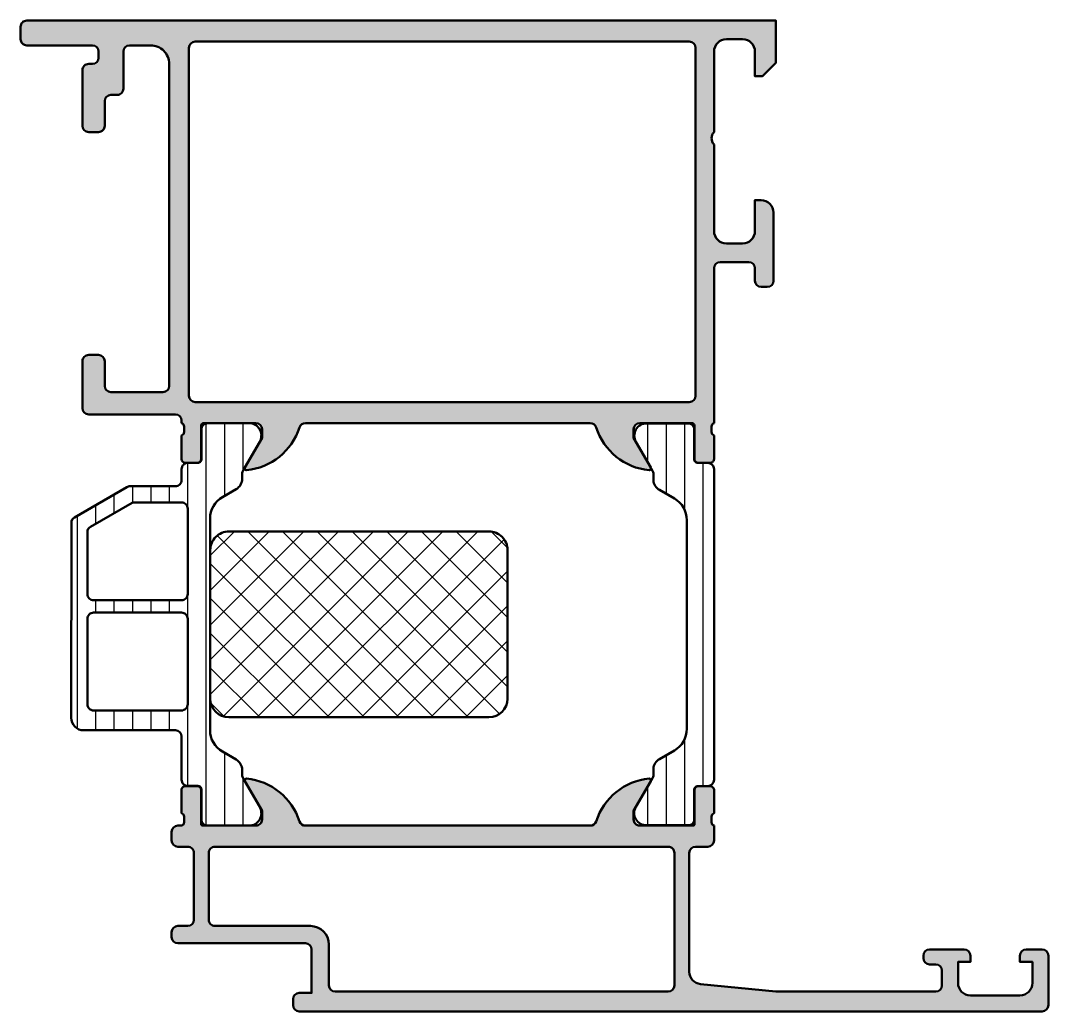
# Model space of a CAD drawing. Extents: x -15 to 68, y 0 to 80.
import ezdxf

# ---------------------------------------------------------------- set-up
doc = ezdxf.new("R2010")
doc.units = 0
for name, color, linetype, lineweight in [('0S-Alu contour', 7, 'Continuous', 50), ('0S-Alu hatch', 252, 'Continuous', 25), ('0S-Plastic contour', 254, 'Continuous', 50), ('0S-Plastic hatch', 253, 'Continuous', 25), ('0S-PT contour', 91, 'Continuous', 50), ('0S-PT hatch', 103, 'Continuous', 25)]:
    doc.layers.add(name, color=color, linetype=linetype, lineweight=lineweight)
pattern_1 = [(90, (0, 0), (-1.4859, 0), [])]

# ---------------------------------------------------------------- blocks, each defined once
blk = doc.blocks.new('501710__E726B032_A1B0_4092_A352_5604821FE9CC_')
at = {"layer": '0S-Alu hatch'}
h = blk.add_hatch(color=256, dxfattribs=at)
edge = h.paths.add_edge_path()
edge.add_arc((30.99999999999993, 47.00000000000001), 0.4999999999999972, 17.74841635606978, 90)
edge.add_line((30.99999999999993, 47.5), (7.999999999999928, 47.49999999999999))
edge.add_arc((7.999999999999928, 46.99999999999998), 0.5000000000000071, 90, 162.2515836439299)
edge.add_ellipse((2.761776758826158, 48.67660886184773), major_axis=(-4.999999999999942, 0), ratio=1, start_angle=95.62257755079321, end_angle=162.2515836439305, ccw=False)
edge.add_ellipse((3.238119784648233, 43.83811978464828), major_axis=(-0.1381197846483011, 0), ratio=1, start_angle=-29.99999999999818, end_angle=95.62257755078929, ccw=False)
edge.add_line((3.118504542377564, 43.90717967697243), (4.499999999999928, 46.29999999999999))
edge.add_line((4.499999999999928, 46.29999999999999), (4.499999999999928, 46.99999999999999))
edge.add_arc((3.999999999999928, 46.99999999999999), 0.5, 0, 90)
edge.add_line((3.999999999999928, 47.49999999999999), (-0.210000000000079, 47.49999999999999))
edge.add_arc((-0.210000000000079, 47.29999999999999), 0.1999999999999957, 90, 180)
edge.add_line((-0.4100000000000819, 47.29999999999999), (-0.4100000000000819, 44.60000000000003))
edge.add_ellipse((-0.7100000000001216, 44.60000000000003), major_axis=(-0.3000000000000398, 0), ratio=1, start_angle=90, end_angle=180, ccw=False)
edge.add_line((-0.7100000000001216, 44.29999999999999), (-1.700000000000045, 44.29999999999999))
edge.add_ellipse((-1.700000000000045, 44.60000000000003), major_axis=(-0.3000000000000398, 0), ratio=1, start_angle=0, end_angle=90, ccw=False)
edge.add_line((-2.000000000000085, 44.60000000000003), (-2.000000000000085, 46.49999999999999))
edge.add_arc((-2.100000000000079, 46.78284271247461), 0.2999999999999976, 289.4712206344897, 360)
edge.add_line((-1.800000000000082, 46.78284271247461), (-1.800000000000082, 47.21715728752537))
edge.add_arc((-2.100000000000079, 47.21715728752537), 0.2999999999999971, 0, 70.52877936550729)
edge.add_line((-2.000000000000071, 47.49999999999999), (-2.000000000000071, 47.69999999999998))
edge.add_arc((-2.500000000000071, 47.69999999999998), 0.5, 0, 90)
edge.add_line((-2.500000000000071, 48.19999999999999), (-9.500000000000057, 48.1999999999998))
edge.add_ellipse((-9.500000000000043, 48.69999999999982), major_axis=(-0.5000000000000142, 0), ratio=1, start_angle=0, end_angle=89.9999999999983, ccw=False)
edge.add_line((-10.00000000000005, 48.69999999999982), (-10.00000000000005, 52.49999999999999))
edge.add_ellipse((-9.500000000000071, 52.5), major_axis=(-0.4999999999999858, 0), ratio=1, start_angle=269.9999999999984, end_angle=360, ccw=False)
edge.add_line((-9.500000000000057, 52.99999999999998), (-8.700000000000072, 52.99999999999998))
edge.add_ellipse((-8.700000000000072, 52.49999999999997), major_axis=(-0.5000000000000142, 0), ratio=1, start_angle=180, end_angle=270, ccw=False)
edge.add_line((-8.20000000000006, 52.49999999999999), (-8.200000000000072, 50.49999999999979))
edge.add_arc((-7.700000000000073, 50.49999999999979), 0.5, 180, 270)
edge.add_line((-7.700000000000073, 49.99999999999979), (-3.500000000000071, 49.99999999999979))
edge.add_arc((-3.500000000000071, 50.49999999999979), 0.5, 270, 360)
edge.add_line((-3.000000000000071, 50.49999999999979), (-3.000000000000071, 76.49999999999997))
edge.add_arc((-4.500000000000071, 76.49999999999997), 1.5, 0, 90.00000000000055)
edge.add_line((-4.500000000000085, 77.99999999999997), (-6.200000000000073, 77.99999999999997))
edge.add_arc((-6.200000000000073, 77.49999999999997), 0.5, 90, 180)
edge.add_line((-6.700000000000073, 77.49999999999997), (-6.700000000000073, 74.4999999999998))
edge.add_ellipse((-7.200000000000059, 74.49999999999979), major_axis=(-0.4999999999999858, 0), ratio=1, start_angle=89.9999999999983, end_angle=180, ccw=False)
edge.add_line((-7.200000000000073, 73.9999999999998), (-7.700000000000088, 73.9999999999998))
edge.add_arc((-7.700000000000088, 73.4999999999998), 0.5, 90, 180)
edge.add_line((-8.200000000000088, 73.4999999999998), (-8.200000000000072, 71.49999999999999))
edge.add_ellipse((-8.70000000000006, 71.49999999999997), major_axis=(-0.4999999999999858, 0), ratio=1, start_angle=89.9999999999983, end_angle=180, ccw=False)
edge.add_line((-8.700000000000072, 70.99999999999999), (-9.500000000000057, 70.99999999999999))
edge.add_ellipse((-9.500000000000043, 71.5), major_axis=(-0.5000000000000142, 0), ratio=1, start_angle=0, end_angle=89.9999999999983, ccw=False)
edge.add_line((-10.00000000000005, 71.5), (-10.00000000000007, 75.99999999999997))
edge.add_ellipse((-9.500000000000085, 75.99999999999999), major_axis=(-0.4999999999999858, 0), ratio=1, start_angle=269.9999999999984, end_angle=360, ccw=False)
edge.add_line((-9.500000000000071, 76.49999999999997), (-9.200000000000072, 76.49999999999997))
edge.add_arc((-9.200000000000072, 76.99999999999997), 0.5, 270, 360)
edge.add_line((-8.700000000000072, 76.99999999999997), (-8.700000000000072, 77.49999999999997))
edge.add_arc((-9.200000000000072, 77.49999999999997), 0.5, 0, 90)
edge.add_line((-9.200000000000072, 77.99999999999997), (-14.50000000000008, 77.99999999999997))
edge.add_ellipse((-14.5000000000001, 78.49999999999996), major_axis=(-0.4999999999999858, 0), ratio=1, start_angle=0, end_angle=90.00000000000159, ccw=False)
edge.add_line((-15.00000000000008, 78.49999999999997), (-15.00000000000008, 79.49999999999997))
edge.add_ellipse((-14.5000000000001, 79.49999999999999), major_axis=(-0.4999999999999858, 0), ratio=1, start_angle=269.9999999999984, end_angle=360, ccw=False)
edge.add_line((-14.50000000000008, 79.99999999999997), (45.99999999999993, 80))
edge.add_line((45.99999999999993, 80), (45.99999999999993, 76.60000000000001))
edge.add_line((45.99999999999993, 76.60000000000001), (44.89999999999993, 75.5))
edge.add_line((44.89999999999993, 75.5), (44.29999999999992, 75.5))
edge.add_line((44.29999999999992, 75.5), (44.29999999999992, 77.5))
edge.add_arc((43.29999999999992, 77.5), 1, 0, 90)
edge.add_line((43.29999999999992, 78.5), (41.99999999999993, 78.5))
edge.add_arc((41.99999999999993, 77.5), 1, 90, 180)
edge.add_line((40.99999999999993, 77.5), (40.99999999999993, 71))
edge.add_arc((41.52499999999992, 70.5), 0.724999999999999, 136.3971810272962, 223.6028189727037)
edge.add_line((40.99999999999993, 70), (40.99999999999993, 63))
edge.add_arc((41.99999999999993, 63), 1, 180, 270)
edge.add_line((41.99999999999993, 62), (43.29999999999992, 62))
edge.add_arc((43.29999999999992, 63), 1, 270, 360)
edge.add_line((44.29999999999992, 63), (44.29999999999992, 65.5))
edge.add_line((44.29999999999992, 65.5), (44.79999999999992, 65.5))
edge.add_ellipse((44.79999999999994, 64.50000000000001), major_axis=(-0.9999999999999857, 0), ratio=1, start_angle=180, end_angle=270.0000000000008, ccw=False)
edge.add_line((45.79999999999992, 64.5), (45.79999999999992, 58.99999999999999))
edge.add_ellipse((45.29999999999993, 59), major_axis=(-0.5000000000000036, 0), ratio=1, start_angle=90, end_angle=180, ccw=False)
edge.add_line((45.29999999999993, 58.5), (44.79999999999992, 58.5))
edge.add_ellipse((44.79999999999992, 59), major_axis=(-0.5, 0), ratio=1, start_angle=0, end_angle=90, ccw=False)
edge.add_line((44.29999999999992, 58.99999999999998), (44.29999999999992, 60))
edge.add_arc((43.79999999999992, 60), 0.5, 0, 90)
edge.add_line((43.79999999999992, 60.5), (41.49999999999993, 60.5))
edge.add_arc((41.49999999999993, 60), 0.5, 90, 180)
edge.add_line((40.99999999999993, 60), (40.99999999999993, 47.5))
edge.add_arc((41.09999999999993, 47.21715728752537), 0.2999999999999999, 109.471220634491, 180)
edge.add_line((40.79999999999992, 47.21715728752537), (40.79999999999992, 46.78284271247462))
edge.add_arc((41.09999999999993, 46.78284271247462), 0.2999999999999971, 180, 250.528779365509)
edge.add_line((40.99999999999993, 46.5), (40.99999999999993, 44.60000000000003))
edge.add_ellipse((40.6999999999999, 44.60000000000002), major_axis=(-0.300000000000022, 0), ratio=1, start_angle=89.99999999999733, end_angle=180, ccw=False)
edge.add_line((40.69999999999988, 44.29999999999999), (39.70999999999997, 44.3))
edge.add_ellipse((39.70999999999996, 44.60000000000003), major_axis=(-0.3000000000000327, 0), ratio=1, start_angle=0, end_angle=90.00000000000142, ccw=False)
edge.add_line((39.40999999999993, 44.60000000000003), (39.40999999999993, 47.29999999999999))
edge.add_arc((39.20999999999992, 47.29999999999999), 0.2000000000000028, 0, 89.99999999999797)
edge.add_line((39.20999999999993, 47.5), (34.99999999999993, 47.5))
edge.add_arc((34.99999999999993, 47), 0.5, 90, 180)
edge.add_line((34.49999999999993, 47), (34.49999999999993, 46.29999999999999))
edge.add_line((34.49999999999993, 46.29999999999999), (35.8814954576223, 43.90717967697244))
edge.add_ellipse((35.76188021535163, 43.83811978464829), major_axis=(-0.1381197846482973, 0), ratio=1, start_angle=84.37742244920759, end_angle=209.9999999999997, ccw=False)
edge.add_ellipse((36.23822324117372, 48.6766088618478), major_axis=(-4.99999999999999, 0), ratio=1, start_angle=17.74841635607021, end_angle=84.37742244920668, ccw=False)
edge = h.paths.add_edge_path()
edge.add_arc((-0.9000000000000767, 77.8), 0.5, 90, 180)
edge.add_line((-1.400000000000076, 77.8), (-1.400000000000076, 49.69999999999998))
edge.add_arc((-0.9000000000000625, 49.69999999999998), 0.5000000000000142, 180, 270)
edge.add_line((-0.9000000000000625, 49.19999999999998), (38.99999999999993, 49.2))
edge.add_arc((38.99999999999993, 49.69999999999999), 0.4999999999999929, 270, 360)
edge.add_line((39.49999999999993, 49.69999999999999), (39.49999999999993, 77.8))
edge.add_arc((38.99999999999993, 77.8), 0.5, 0, 90)
edge.add_line((38.99999999999993, 78.3), (-0.9000000000000767, 78.3))
at = {"layer": '0S-Alu contour', "color": 7}
for points in [[(-14.50000000000008, 79.99999999999997), (45.99999999999993, 80), (45.99999999999993, 76.60000000000001), (44.89999999999993, 75.5), (44.29999999999992, 75.5), (44.29999999999992, 77.5)], [(-15.00000000000008, 78.49999999999997), (-15.00000000000008, 79.49999999999997)], [(38.99999999999993, 78.3), (-0.9000000000000767, 78.3)], [(43.29999999999992, 78.5), (41.99999999999993, 78.5)], [(-9.200000000000072, 77.99999999999997), (-14.50000000000008, 77.99999999999997)], [(-8.700000000000072, 76.99999999999997), (-8.700000000000072, 77.49999999999997)], [(-6.700000000000073, 77.49999999999997), (-6.700000000000073, 74.4999999999998)], [(-4.500000000000085, 77.99999999999997), (-6.200000000000073, 77.99999999999997)], [(-1.400000000000076, 77.8), (-1.400000000000076, 49.69999999999998)], [(39.49999999999993, 49.69999999999999), (39.49999999999993, 77.8)], [(40.99999999999993, 77.5), (40.99999999999993, 71)], [(-9.500000000000071, 76.49999999999997), (-9.200000000000072, 76.49999999999997)], [(-3.000000000000071, 50.49999999999979), (-3.000000000000071, 76.49999999999997)], [(-10.00000000000005, 71.5), (-10.00000000000007, 75.99999999999997)], [(-7.200000000000073, 73.9999999999998), (-7.700000000000088, 73.9999999999998)], [(-8.200000000000088, 73.4999999999998), (-8.200000000000072, 71.49999999999999)], [(-8.700000000000072, 70.99999999999999), (-9.500000000000057, 70.99999999999999)], [(40.99999999999993, 70), (40.99999999999993, 63)], [(44.29999999999992, 63), (44.29999999999992, 65.5), (44.79999999999992, 65.5)], [(45.79999999999992, 64.5), (45.79999999999992, 58.99999999999999)], [(41.99999999999993, 62), (43.29999999999992, 62)], [(40.99999999999993, 60), (40.99999999999993, 47.5)], [(43.79999999999992, 60.5), (41.49999999999993, 60.5)], [(44.29999999999992, 58.99999999999998), (44.29999999999992, 60)], [(45.29999999999993, 58.5), (44.79999999999992, 58.5)], [(-10.00000000000005, 48.69999999999982), (-10.00000000000005, 52.49999999999999)], [(-9.500000000000057, 52.99999999999998), (-8.700000000000072, 52.99999999999998)], [(-8.20000000000006, 52.49999999999999), (-8.200000000000072, 50.49999999999979)], [(-7.700000000000073, 49.99999999999979), (-3.500000000000071, 49.99999999999979)], [(-0.9000000000000625, 49.19999999999998), (38.99999999999993, 49.2)], [(-2.500000000000071, 48.19999999999999), (-9.500000000000057, 48.1999999999998)], [(-2.000000000000071, 47.49999999999999), (-2.000000000000071, 47.69999999999998)], [(3.999999999999928, 47.49999999999999), (-0.210000000000079, 47.49999999999999)], [(30.99999999999993, 47.5), (7.999999999999928, 47.49999999999999)], [(39.20999999999993, 47.5), (34.99999999999993, 47.5)], [(-2.000000000000085, 44.60000000000003), (-2.000000000000085, 46.49999999999999)], [(-1.800000000000082, 46.78284271247461), (-1.800000000000082, 47.21715728752537)], [(-0.4100000000000819, 47.29999999999999), (-0.4100000000000819, 44.60000000000003)], [(3.118504542377564, 43.90717967697243), (4.499999999999928, 46.29999999999999), (4.499999999999928, 46.99999999999999)], [(34.49999999999993, 47), (34.49999999999993, 46.29999999999999), (35.8814954576223, 43.90717967697244)], [(39.40999999999993, 44.60000000000003), (39.40999999999993, 47.29999999999999)], [(40.79999999999992, 47.21715728752537), (40.79999999999992, 46.78284271247462)], [(40.99999999999993, 46.5), (40.99999999999993, 44.60000000000003)], [(-0.7100000000001216, 44.29999999999999), (-1.700000000000045, 44.29999999999999)], [(40.69999999999988, 44.29999999999999), (39.70999999999997, 44.3)]]:
    blk.add_lwpolyline(points, dxfattribs=at)
at = {"layer": '0S-Alu contour', "color": 7, "extrusion": (0, 0, -1)}
for centre, radius, start, end in [((14.5000000000001, 79.49999999999999), 0.4999999999999858, 0, 90.0000000000016), ((14.5000000000001, 78.49999999999996), 0.4999999999999858, 269.9999999999984, 0), ((9.500000000000085, 75.99999999999999), 0.4999999999999858, 0, 90.0000000000016), ((7.200000000000059, 74.49999999999979), 0.4999999999999858, 180, 270.0000000000017), ((9.500000000000043, 71.5), 0.5000000000000142, 270.0000000000017, 0), ((8.70000000000006, 71.49999999999997), 0.4999999999999858, 180, 270.0000000000017), ((-44.79999999999994, 64.50000000000001), 0.9999999999999857, 89.9999999999992, 180), ((-44.79999999999992, 59), 0.5, 270, 0), ((-45.29999999999993, 59), 0.5000000000000036, 180, 270), ((9.500000000000071, 52.5), 0.4999999999999858, 0, 90.0000000000016), ((8.700000000000072, 52.49999999999997), 0.5000000000000142, 90, 180), ((9.500000000000043, 48.69999999999982), 0.5000000000000142, 270.0000000000017, 0), ((-2.761776758826158, 48.67660886184773), 4.999999999999942, 197.7484163560695, 264.3774224492068), ((-36.23822324117372, 48.6766088618478), 4.99999999999999, 275.6225775507933, 342.2515836439298), ((1.700000000000045, 44.60000000000003), 0.3000000000000398, 270, 0), ((0.7100000000001216, 44.60000000000003), 0.3000000000000398, 180, 270), ((-39.70999999999996, 44.60000000000003), 0.3000000000000327, 269.9999999999986, 0), ((-40.6999999999999, 44.60000000000002), 0.300000000000022, 180, 270.0000000000027), ((-3.238119784648233, 43.83811978464828), 0.1381197846483011, 264.3774224492107, 29.99999999999824), ((-35.76188021535163, 43.83811978464829), 0.1381197846482973, 150.0000000000003, 275.6225775507925)]:
    blk.add_arc(centre, radius, start, end, dxfattribs=at)
at = {"layer": '0S-Alu contour', "color": 7}
for centre, radius, start, end in [((-0.9000000000000767, 77.8), 0.5, 90, 180), ((38.99999999999993, 77.8), 0.5, 0, 90), ((41.99999999999993, 77.5), 1, 90, 180), ((43.29999999999992, 77.5), 1, 0, 90), ((-9.200000000000072, 77.49999999999997), 0.5, 0, 90), ((-6.200000000000073, 77.49999999999997), 0.5, 90, 180), ((-4.500000000000071, 76.49999999999997), 1.5, 0, 90.00000000000055), ((-9.200000000000072, 76.99999999999997), 0.5, 270, 0), ((-7.700000000000088, 73.4999999999998), 0.5, 90, 180), ((41.52499999999992, 70.5), 0.724999999999999, 136.3971810272962, 223.6028189727037), ((41.99999999999993, 63), 1, 180, 270), ((43.29999999999992, 63), 1, 270, 0), ((41.49999999999993, 60), 0.5, 90, 180), ((43.79999999999992, 60), 0.5, 0, 90), ((-7.700000000000073, 50.49999999999979), 0.5, 180, 270), ((-3.500000000000071, 50.49999999999979), 0.5, 270, 0), ((-0.9000000000000625, 49.69999999999998), 0.5000000000000142, 180, 270), ((38.99999999999993, 49.69999999999999), 0.4999999999999929, 270, 0), ((-2.500000000000071, 47.69999999999998), 0.5, 0, 90), ((-2.100000000000079, 47.21715728752537), 0.2999999999999971, 0, 70.52877936550729), ((-0.210000000000079, 47.29999999999999), 0.1999999999999957, 90, 180), ((3.999999999999928, 46.99999999999999), 0.5, 0, 90), ((7.999999999999928, 46.99999999999998), 0.5000000000000071, 90, 162.2515836439299), ((30.99999999999993, 47.00000000000001), 0.4999999999999972, 17.74841635606978, 90), ((34.99999999999993, 47), 0.5, 90, 180), ((39.20999999999992, 47.29999999999999), 0.2000000000000028, 0, 89.99999999999797), ((41.09999999999993, 47.21715728752537), 0.2999999999999999, 109.471220634491, 180), ((-2.100000000000079, 46.78284271247461), 0.2999999999999976, 289.4712206344897, 0), ((41.09999999999993, 46.78284271247462), 0.2999999999999971, 180, 250.528779365509)]:
    blk.add_arc(centre, radius, start, end, dxfattribs=at)
blk = doc.blocks.new('345350__DDD6E359_1F3C_443D_ACB8_D068B9142A38_')
at = {"layer": '0S-Alu hatch'}
h = blk.add_hatch(color=256, dxfattribs=at)
edge = h.paths.add_edge_path()
edge.add_ellipse((-2.078836446543036, 15.26752059199313), major_axis=(-0.2788950563274379, 0), ratio=1, start_angle=106.41987641949041, end_angle=181.1645893740982, ccw=False)
edge.add_line((-2, 15), (-2.299680908210589, 15))
edge.add_arc((-2.299680908210589, 14.5), 0.5000000000000036, 90, 180)
edge.add_line((-2.799680908210589, 14.5), (-2.799680908210589, 13.79992253876117))
edge.add_arc((-2.29956618973938, 13.80003725723238), 0.5001147316285183, 180.0131427528032, 269.9868572472035)
edge.add_line((-2.299680908210547, 13.29992253876117), (-1.499693115241839, 13.29992253876117))
edge.add_ellipse((-1.499443254268499, 12.80017239973451), major_axis=(-0.4997502014883784, 0), ratio=1, start_angle=179.9713537287386, end_angle=270.0286462712596, ccw=False)
edge.add_line((-0.9996931152418255, 12.79992253876115), (-0.9996931152418255, 7.400020671848328))
edge.add_ellipse((-1.499713436076888, 7.400040992683389), major_axis=(-0.5000203212479823, 0), ratio=1, start_angle=90.00232850153498, end_angle=179.9976714983276, ccw=False)
edge.add_line((-1.499693115241825, 6.900020671848326), (-2.299680908210575, 6.900020671848325))
edge.add_arc((-2.299566189739365, 6.399905953377112), 0.5001147316285218, 90.01314275280141, 179.9868572471968)
edge.add_line((-2.799680908210575, 6.400020671848338), (-2.799680908210575, 5.999996257785828))
edge.add_arc((-2.299566189739365, 6.000110976257024), 0.5001147316285183, 180.0131427528032, 269.986857247197)
edge.add_line((-2.299680908210589, 5.499996257785815), (8.00027636718005, 5.499996257785825))
edge.add_ellipse((8.000276199942048, 4.999996090547824), major_axis=(-0.5000001672380292, 0), ratio=1, start_angle=180.0000191671709, end_angle=269.99998083594335, ccw=False)
edge.add_line((8.50027636718005, 4.999996257813003), (8.500276367180042, 1.499999953273801))
edge.add_line((8.500276367180042, 1.499999953273801), (7.500276367180042, 1.499999953273801))
edge.add_arc((7.500391085671957, 0.9998852347682088), 0.5001147316629067, 90.0131427551726, 179.9868504146385)
edge.add_line((7.000276367180042, 1.000000012878441), (7.000276367180042, 0.5000000128784468))
edge.add_arc((7.500391118378033, 0.5001147334620317), 0.5001147643557832, 180.0131429938963, 269.9798609896767)
edge.add_line((7.500215332023778, 1e-15), (67.5, 1e-16))
edge.add_arc((67.5, 0.5000000000000002), 0.5000000000000001, 270, 360)
edge.add_line((68, 0.5000000000000001), (68, 4.5))
edge.add_arc((67.5, 4.5), 0.5, 0, 90)
edge.add_line((67.5, 5), (66.19999999999999, 5))
edge.add_arc((66.19999999999999, 4.5), 0.5, 90, 180)
edge.add_line((65.69999999999999, 4.5), (65.69999999999999, 4))
edge.add_line((65.69999999999999, 4), (66.69999999999999, 4))
edge.add_line((66.69999999999999, 4), (66.69999999999996, 2.299999999999997))
edge.add_ellipse((65.69999999999996, 2.299999999999998), major_axis=(-0.9999999999999998, 0), ratio=1, start_angle=90, end_angle=180, ccw=False)
edge.add_line((65.69999999999996, 1.299999999999998), (61.69999999999999, 1.299999999999982))
edge.add_ellipse((61.69999999999999, 2.299999999999982), major_axis=(-0.9999999999999992, 0), ratio=1, start_angle=0, end_angle=90, ccw=False)
edge.add_line((60.69999999999999, 2.299999999999982), (60.69999999999999, 4))
edge.add_line((60.69999999999999, 4), (61.69999999999999, 4))
edge.add_line((61.69999999999999, 4), (61.69999999999999, 4.499999999999984))
edge.add_arc((61.19999999999999, 4.5), 0.5000000000000009, 0, 90)
edge.add_line((61.19999999999999, 5), (58.4, 4.999999999999999))
edge.add_arc((58.4, 4.499999999999998), 0.5000000000000009, 90, 180)
edge.add_line((57.9, 4.499999999999998), (57.9, 4.299999999999982))
edge.add_arc((58.4, 4.299999999999982), 0.5, 180, 270)
edge.add_line((58.4, 3.799999999999982), (58.9, 3.799999999999982))
edge.add_ellipse((58.9, 3.299999999999983), major_axis=(-0.4999999999999992, 0), ratio=1, start_angle=180, end_angle=270, ccw=False)
edge.add_line((59.40000000000001, 3.299999999999982), (59.39999999999997, 2.099999999999981))
edge.add_ellipse((58.89999999999997, 2.09999999999998), major_axis=(-0.5000000000000018, 0), ratio=1, start_angle=90, end_angle=180, ccw=False)
edge.add_line((58.89999999999997, 1.599999999999978), (45.9983668848607, 1.599999999999979))
edge.add_line((45.9983668848607, 1.599999999999979), (39.90086726378649, 2.209750724796321))
edge.add_ellipse((40.00036986780804, 3.204788067252857), major_axis=(-1.000000040545016, 0), ratio=1, start_angle=1.5080649291121517e-05, end_angle=84.2894712981921, ccw=False)
edge.add_line((39.00036982726306, 3.204787804045858), (39.00036982726304, 12.79998738861467))
edge.add_ellipse((39.5004196810018, 12.79987268502242), major_axis=(-0.50004986689435, 0), ratio=1, start_angle=270.0131427528009, end_angle=359.9868572472245, ccw=False)
edge.add_line((39.50030497740954, 13.29992253876117), (40.5, 13.29992253876117))
edge.add_arc((40.5, 13.79992253876117), 0.5, 270, 360)
edge.add_line((41, 13.79992253876117), (41, 15))
edge.add_ellipse((41.07883644654303, 15.26752059199312), major_axis=(-0.2788950563274341, 0), ratio=1, start_angle=-1.16458937409692, end_angle=73.5801235805094, ccw=False)
edge.add_line((40.79999899999999, 15.27318899999149), (40.79999899999999, 15.72678299999148))
edge.add_ellipse((41.07886709564316, 15.73244365946855), major_axis=(-0.2789255417371436, 0), ratio=1, start_angle=-73.57540544464632, end_angle=1.1628700728883814, ccw=False)
edge.add_line((41, 15.99998699999148), (41, 17.879998))
edge.add_arc((40.69999999999999, 17.879998), 0.3000000000000078, 0, 90)
edge.add_line((40.69999999999999, 18.17999800000001), (39.72002568095721, 18.179998))
edge.add_arc((39.72002568095721, 17.879998), 0.3000000000000007, 90, 180)
edge.add_line((39.42002568095721, 17.879998), (39.42002568095721, 15.11999999999999))
edge.add_ellipse((39.30002568095722, 15.11999999999999), major_axis=(-0.1199999999999903, 0), ratio=1, start_angle=89.9999999999967, end_angle=180, ccw=False)
edge.add_line((39.30002568095721, 15), (35.00000000000002, 15))
edge.add_ellipse((35.00000000000001, 15.49999999999999), major_axis=(-0.4999999999999965, 0), ratio=1, start_angle=0, end_angle=90.0000000000008, ccw=False)
edge.add_line((34.50000000000001, 15.5), (34.49999999999999, 16.2))
edge.add_line((34.49999999999999, 16.2), (35.88149545762237, 18.59282032302755))
edge.add_arc((35.76188021535172, 18.6618802153517), 0.1381197846482894, 330.0000000000001, 455.6225775507986)
edge.add_arc((36.23822324117386, 13.82339113815207), 5.000000000000113, 95.622577550794, 162.2515836439304)
edge.add_ellipse((31.00000000000004, 15.49999999999988), major_axis=(-0.4999999999998927, 0), ratio=1, start_angle=89.99999999999591, end_angle=162.2515836439253, ccw=False)
edge.add_line((31.00000000000001, 14.99999999999999), (7.999999999999992, 15))
edge.add_ellipse((8.000000000000021, 15.49999999999984), major_axis=(-0.4999999999998384, 0), ratio=1, start_angle=17.74841635606589, end_angle=89.9999999999967, ccw=False)
edge.add_arc((2.761776758826187, 13.82339113815201), 5.000000000000197, 17.74841635607066, 84.37742244920675)
edge.add_arc((3.23811978464829, 18.66188021535171), 0.138119784648294, 84.37742244921073, 210.0000000000012)
edge.add_line((3.118504542377635, 18.59282032302757), (4.500000000000007, 16.19999999999999))
edge.add_line((4.500000000000007, 16.19999999999999), (4.5, 15.5))
edge.add_ellipse((4, 15.50000000000001), major_axis=(-0.5, 0), ratio=1, start_angle=89.9999999999983, end_angle=180, ccw=False)
edge.add_line((3.999999999999985, 15.00000000000001), (-0.3000256809571908, 15))
edge.add_ellipse((-0.3000256809571908, 15.12), major_axis=(-0.1200000000000027, 0), ratio=1, start_angle=0, end_angle=90, ccw=False)
edge.add_line((-0.4200256809571954, 15.12), (-0.4200256809571954, 17.879998))
edge.add_arc((-0.7200256809572068, 17.87999799999999), 0.3000000000000114, 0, 90)
edge.add_line((-0.7200256809572068, 18.17999800000001), (-1.699999999999988, 18.179998))
edge.add_arc((-1.700000000000002, 17.87999800000001), 0.2999999999999936, 89.99999999999729, 180)
edge.add_line((-2, 17.87999800000001), (-1.999999999999985, 15.99998699999149))
edge.add_ellipse((-2.07886709564319, 15.73244365946853), major_axis=(-0.2789255417371816, 0), ratio=1, start_angle=178.837129927118, end_angle=253.5754054446394, ccw=False)
edge.add_line((-1.799998999999985, 15.72678299999149), (-1.799998999999985, 15.2731889999915))
edge = h.paths.add_edge_path()
edge.add_line((0.7003190917894245, 13.29992253876117), (37.30035380553454, 13.29992253876116))
edge.add_ellipse((37.30048878729687, 12.80005752052349), major_axis=(-0.4998650364626667, 0), ratio=1, start_angle=179.9845280529183, end_angle=270.0154719470708, ccw=False)
edge.add_line((37.80035380553454, 12.79992253876107), (37.80035380553453, 2.099975658420646))
edge.add_ellipse((37.30025928519608, 2.100070059527233), major_axis=(-0.5000945292483385, 0), ratio=1, start_angle=90.0108291856593, end_angle=179.9891844747251, ccw=False)
edge.add_line((37.30035380553454, 1.5999755392113), (10.40030078124254, 1.5999755392113))
edge.add_ellipse((10.400395301581, 2.100070059527243), major_axis=(-0.5000945292483491, 0), ratio=1, start_angle=0.010815525275006621, end_angle=89.98917081434081, ccw=False)
edge.add_line((9.900300781242542, 2.099975658420602), (9.900300781242535, 5.400020819006611))
edge.add_arc((8.40030085426848, 5.400020744874273), 1.499999926974057, 2.8316468405e-06, 90.00000278938575)
edge.add_line((8.400300781242535, 6.900020671848325), (0.7003190917894245, 6.900020671848327))
edge.add_ellipse((0.7001505502649508, 7.39979111946681), major_axis=(-0.4997704760377753, 0), ratio=1, start_angle=-0.02631684688930136, end_angle=90.0193223062808, ccw=False)
edge.add_line((0.2003801269456744, 7.400020671848325), (0.2003801269456602, 12.79992253876121))
edge.add_ellipse((0.7001505502649508, 12.80015209114268), major_axis=(-0.4997704760377764, 0), ratio=1, start_angle=-90.01932230628069, end_angle=0.02631684688930136, ccw=False)
at = {"layer": '0S-Alu contour', "color": 7}
for points in [[(3.118504542377635, 18.59282032302757), (4.500000000000007, 16.19999999999999), (4.5, 15.5)], [(34.50000000000001, 15.5), (34.49999999999999, 16.2), (35.88149545762237, 18.59282032302755)], [(-2, 17.87999800000001), (-1.999999999999985, 15.99998699999149)], [(-0.7200256809572068, 18.17999800000001), (-1.699999999999988, 18.179998)], [(-0.4200256809571954, 15.12), (-0.4200256809571954, 17.879998)], [(39.42002568095721, 17.879998), (39.42002568095721, 15.11999999999999)], [(40.69999999999999, 18.17999800000001), (39.72002568095721, 18.179998)], [(41, 15.99998699999148), (41, 17.879998)], [(-2, 15), (-2.299680908210589, 15)], [(-1.799998999999985, 15.72678299999149), (-1.799998999999985, 15.2731889999915)], [(3.999999999999985, 15.00000000000001), (-0.3000256809571908, 15)], [(31.00000000000001, 14.99999999999999), (7.999999999999992, 15)], [(39.30002568095721, 15), (35.00000000000002, 15)], [(40.79999899999999, 15.27318899999149), (40.79999899999999, 15.72678299999148)], [(41, 13.79992253876117), (41, 15)], [(-2.799680908210589, 14.5), (-2.799680908210589, 13.79992253876117)], [(-2.299680908210547, 13.29992253876117), (-1.499693115241839, 13.29992253876117)], [(0.7003190917894245, 13.29992253876117), (37.30035380553454, 13.29992253876116)], [(39.50030497740954, 13.29992253876117), (40.5, 13.29992253876117)], [(-0.9996931152418255, 12.79992253876115), (-0.9996931152418255, 7.400020671848328)], [(0.2003801269456744, 7.400020671848325), (0.2003801269456602, 12.79992253876121)], [(37.80035380553454, 12.79992253876107), (37.80035380553453, 2.099975658420646)], [(39.00036982726306, 3.204787804045858), (39.00036982726304, 12.79998738861467)], [(-1.499693115241825, 6.900020671848326), (-2.299680908210575, 6.900020671848325)], [(8.400300781242535, 6.900020671848325), (0.7003190917894245, 6.900020671848327)], [(-2.799680908210575, 6.400020671848338), (-2.799680908210575, 5.999996257785828)], [(-2.299680908210589, 5.499996257785815), (8.00027636718005, 5.499996257785825)], [(8.50027636718005, 4.999996257813003), (8.500276367180042, 1.499999953273801), (7.500276367180042, 1.499999953273801)], [(9.900300781242542, 2.099975658420602), (9.900300781242535, 5.400020819006611)], [(61.19999999999999, 5), (58.4, 4.999999999999999)], [(67.5, 5), (66.19999999999999, 5)], [(57.9, 4.499999999999998), (57.9, 4.299999999999982)], [(60.69999999999999, 2.299999999999982), (60.69999999999999, 4), (61.69999999999999, 4), (61.69999999999999, 4.499999999999984)], [(65.69999999999999, 4.5), (65.69999999999999, 4), (66.69999999999999, 4), (66.69999999999996, 2.299999999999997)], [(68, 0.5000000000000001), (68, 4.5)], [(58.4, 3.799999999999982), (58.9, 3.799999999999982)], [(59.40000000000001, 3.299999999999982), (59.39999999999997, 2.099999999999981)], [(58.89999999999997, 1.599999999999978), (45.9983668848607, 1.599999999999979), (39.90086726378649, 2.209750724796321)], [(7.000276367180042, 1.000000012878441), (7.000276367180042, 0.5000000128784468)], [(37.30035380553454, 1.5999755392113), (10.40030078124254, 1.5999755392113)], [(65.69999999999996, 1.299999999999998), (61.69999999999999, 1.299999999999982)], [(7.500215332023778, 1e-15), (67.5, 1e-16)]]:
    blk.add_lwpolyline(points, dxfattribs=at)
for centre, radius, start, end in [((3.23811978464829, 18.66188021535171), 0.138119784648294, 84.37742244921073, 210.0000000000012), ((2.761776758826187, 13.82339113815201), 5.000000000000197, 17.74841635607066, 84.37742244920675), ((36.23822324117386, 13.82339113815207), 5.000000000000113, 95.622577550794, 162.2515836439304), ((35.76188021535172, 18.6618802153517), 0.1381197846482894, 330.0000000000001, 95.62257755079864), ((-1.700000000000002, 17.87999800000001), 0.2999999999999936, 89.99999999999729, 180), ((-0.7200256809572068, 17.87999799999999), 0.3000000000000114, 0, 90), ((39.72002568095721, 17.879998), 0.3000000000000007, 90, 180), ((40.69999999999999, 17.879998), 0.3000000000000078, 0, 90), ((-2.299680908210589, 14.5), 0.5000000000000036, 90, 180), ((-2.29956618973938, 13.80003725723238), 0.5001147316285183, 180.0131427528032, 269.9868572472035), ((40.5, 13.79992253876117), 0.5, 270, 0), ((-2.299566189739365, 6.399905953377112), 0.5001147316285218, 90.01314275280141, 179.9868572471968), ((8.40030085426848, 5.400020744874273), 1.499999926974057, 2.8316468405e-06, 90.00000278938575), ((-2.299566189739365, 6.000110976257024), 0.5001147316285183, 180.0131427528032, 269.986857247197), ((58.4, 4.499999999999998), 0.5000000000000009, 90, 180), ((61.19999999999999, 4.5), 0.5000000000000009, 0, 90), ((66.19999999999999, 4.5), 0.5, 90, 180), ((67.5, 4.5), 0.5, 0, 90), ((58.4, 4.299999999999982), 0.5, 180, 270), ((7.500391085671957, 0.9998852347682088), 0.5001147316629067, 90.0131427551726, 179.9868504146385), ((7.500391118378033, 0.5001147334620317), 0.5001147643557832, 180.0131429938963, 269.9798609896767), ((67.5, 0.5000000000000002), 0.5000000000000001, 270, 0)]:
    blk.add_arc(centre, radius, start, end, dxfattribs=at)
at = {"layer": '0S-Alu contour', "color": 7, "extrusion": (0, 0, -1)}
for centre, radius, start, end in [((2.07886709564319, 15.73244365946853), 0.2789255417371816, 106.4245945553606, 181.1628700728821), ((-41.07886709564316, 15.73244365946855), 0.2789255417371436, 358.8371299271116, 73.57540544464624), ((2.078836446543036, 15.26752059199313), 0.2788950563274379, 178.8354106259018, 253.5801235805096), ((0.3000256809571908, 15.12), 0.1200000000000028, 270, 0), ((-4, 15.50000000000001), 0.5, 180, 270.0000000000017), ((-8.000000000000021, 15.49999999999984), 0.4999999999998384, 270.0000000000033, 342.2515836439341), ((-31.00000000000004, 15.49999999999988), 0.4999999999998927, 197.7484163560749, 270.0000000000041), ((-35.00000000000001, 15.49999999999999), 0.4999999999999965, 269.9999999999992, 0), ((-39.30002568095722, 15.11999999999999), 0.1199999999999903, 180, 270.0000000000033), ((-41.07883644654303, 15.26752059199312), 0.2788950563274341, 286.4198764194906, 1.164589374096924), ((1.499443254268499, 12.80017239973451), 0.4997502014883784, 89.9713537287404, 180.0286462712615), ((-0.7001505502649508, 12.80015209114268), 0.4997704760377764, 359.9736831531107, 90.01932230628076), ((-37.30048878729687, 12.80005752052349), 0.4998650364626667, 89.98452805292918, 180.0154719470817), ((-39.5004196810018, 12.79987268502242), 0.50004986689435, 0.0131427527754762, 89.9868572471991), ((1.499713436076888, 7.400040992683389), 0.5000203212479823, 180.0023285016724, 269.997671498465), ((-0.7001505502649508, 7.39979111946681), 0.4997704760377754, 269.9806776937192, 0.0263168468893796), ((-8.000276199942048, 4.999996090547824), 0.5000001672380292, 90.00001916405668, 179.9999808328291), ((-58.9, 3.299999999999983), 0.4999999999999992, 90, 180), ((-40.00036986780804, 3.204788067252857), 1.000000040545016, 275.710528701808, 359.9999849193507), ((-10.400395301581, 2.100070059527243), 0.5000945292483491, 270.0108291856592, 359.989184474725), ((-37.30025928519608, 2.100070059527233), 0.5000945292483385, 180.010815525275, 269.9891708143407), ((-58.89999999999997, 2.09999999999998), 0.5000000000000018, 180, 270), ((-61.69999999999999, 2.299999999999982), 0.9999999999999992, 270, 0), ((-65.69999999999996, 2.299999999999998), 0.9999999999999998, 180, 270)]:
    blk.add_arc(centre, radius, start, end, dxfattribs=at)
blk = doc.blocks.new('244215__4600D1DC_080F_4205_A5F9_37612C1BF465___5DAA98A6_B61F_4B2E_AF14_4A97342D0687_')
at = {"layer": '0S-Plastic hatch'}
h = blk.add_hatch(dxfattribs=at)
h.set_pattern_fill('ANSI31', color=256, scale=0.4680000000000001, angle=45, style=0)
h.set_pattern_definition(pattern_1)
edge = h.paths.add_edge_path()
edge.add_ellipse((-2.49999998719717, 42.90002479553222), major_axis=(-0.4999999999999716, 0), ratio=1, start_angle=89.9999999999967, end_angle=180, ccw=False)
edge.add_line((-2.499999987197199, 42.40002479553225), (-6.165949617267457, 42.40002479553223))
edge.add_arc((-6.165949617267415, 41.90002479553228), 0.4999999999999574, 90.00000000000487, 120.0045119354997)
edge.add_line((-6.415983715432787, 42.33301780904933), (-10.65003466965346, 39.8880427658599))
edge.add_arc((-10.40000057148809, 39.45504975234279), 0.5000000000000014, 120.0045119354968, 179.9988937274308)
edge.add_line((-10.90000057139488, 39.45505940639217), (-10.90030670186738, 23.70003199196952))
edge.add_arc((-9.900306702053783, 23.7000126838684), 0.9999999999999974, 179.9988937274308, 269.9999963079567)
edge.add_line((-9.900306766492093, 22.70001268386841), (-2.499999954978051, 22.70001220700519))
edge.add_ellipse((-2.499999987197213, 22.20001220700519), major_axis=(-0.5000000000000081, 0), ratio=1, start_angle=180, end_angle=269.99999630795594, ccw=False)
edge.add_line((-1.999999987197213, 22.20001220700519), (-1.999999987197199, 18.70999698719721))
edge.add_arc((-1.500002678909126, 18.70999430828808), 0.4999973082952495, 179.999693017615, 270.0003069820259)
edge.add_line((-1.5, 18.209997), (-0.6896686666666625, 18.209997))
edge.add_ellipse((-0.6896686666666625, 17.90999699999999), major_axis=(-0.3000000000000043, 0), ratio=1, start_angle=180, end_angle=270, ccw=False)
edge.add_line((-0.3896686666666653, 17.909997), (-0.3900006170636914, 15.50999861706369))
edge.add_arc((0.1099953603749242, 15.50999597743861), 0.4999959774455833, 179.9996975182267, 270.0003024811867)
edge.add_line((0.1099980000000045, 15.01), (3.586539498099469, 15.01))
edge.add_arc((3.444228849108128, 15.99981807472285), 0.9999960709244774, 278.181608051899, 392.7270160998408)
edge.add_line((4.285481498099471, 16.54045300000001), (2.966989442252071, 18.82414854312755))
edge.add_ellipse((3.40000215898263, 19.07414851742715), major_axis=(-0.5000000000001791, 0), ratio=1, start_angle=0.0011751529779076009, end_angle=29.999996599338374, ccw=False)
edge.add_line((2.90000215908762, 19.07413826228277), (2.899993904977378, 19.47657566124689))
edge.add_arc((1.899993905187713, 19.47655515095074), 0.9999999999999868, 0.0011751529779635, 60.02622318121969)
edge.add_line((2.399597489588401, 20.34280930444956), (1.300795644524583, 20.9765324884859))
edge.add_ellipse((2.300002813326059, 22.70904079548361), major_axis=(-2.000000000000081, 0), ratio=1, start_angle=0, end_angle=60.026223181218086, ccw=False)
edge.add_line((0.3000028133259747, 22.70904079548357), (0.3000028133259605, 39.79095917659861))
edge.add_ellipse((2.300002813326003, 39.79095920451643), major_axis=(-2.000000000000042, 0), ratio=1, start_angle=299.9737768187801, end_angle=360, ccw=False)
edge.add_line((1.300795644524598, 41.52346751151413), (2.399597489588401, 42.15719069555045))
edge.add_arc((1.899993905187713, 43.02344484904928), 1, 299.9737768187799, 359.9988248470221)
edge.add_line((2.899993904977378, 43.0234243387606), (2.90000215908762, 43.42586173772096))
edge.add_ellipse((3.400002158982303, 43.42585148257295), major_axis=(-0.4999999999998514, 0), ratio=1, start_angle=330.0000034006513, end_angle=359.9988248467119, ccw=False)
edge.add_line((2.966989442252071, 43.67585145687246), (4.285481498099471, 45.959547))
edge.add_arc((3.444228849108128, 46.50018192527716), 0.9999960709244778, 327.2729839001589, 441.8183919481001)
edge.add_line((3.586539498099483, 47.49000000000001), (0.1099980000000187, 47.49000000000002))
edge.add_arc((0.1099953603749384, 46.99000402256139), 0.4999959774455904, 89.9996975188133, 180.0003024817733)
edge.add_line((-0.3900006170636772, 46.99000138293119), (-0.3897603949437496, 44.59003302816078))
edge.add_ellipse((-0.6897603934409205, 44.59000300000001), major_axis=(-0.2999999999999883, 0), ratio=1, start_angle=89.99999999999733, end_angle=180.005734956338, ccw=False)
edge.add_line((-0.6897603934409346, 44.29000300000002), (-1.499999987197185, 44.29000300000001))
edge.add_arc((-1.499999987197199, 43.79000300000001), 0.5, 89.99999999999837, 180)
edge.add_line((-1.999999987197199, 43.79000300000001), (-1.999999987197199, 42.90002479553223))
edge = h.paths.add_edge_path()
edge.add_ellipse((-9.100200695207233, 31.70022577646151), major_axis=(-0.4998002030502552, 0), ratio=1, start_angle=-90.0227994500579, end_angle=0.02290873318861486, ccw=False)
edge.add_line((-9.100001811981201, 32.20002593994141), (-2.000000047096648, 32.20002593994141))
edge.add_ellipse((-1.999806013141764, 31.70021962891023), major_axis=(-0.4998063486949419, 0), ratio=1, start_angle=179.9777962789857, end_angle=270.02224326882873, ccw=False)
edge.add_line((-1.499999701976776, 31.70002593994141), (-1.50020632147789, 24.79953670501712))
edge.add_ellipse((-1.999909018796913, 24.79923940252309), major_axis=(-0.4997027857603682, 0), ratio=1, start_angle=89.96594743205827, end_angle=180.0340886215503, ccw=False)
edge.add_line((-2.00020600685093, 24.29953670501709), (-9.100199699401855, 24.29953670501709))
edge.add_ellipse((-9.100493516318267, 24.79925813815599), major_axis=(-0.4997215195153975, 0), ratio=1, start_angle=-0.031939201445993604, end_angle=90.03368770319548, ccw=False)
edge.add_line((-9.600214958190916, 24.79953670501709), (-9.600000858306885, 31.70002593994141))
edge = h.paths.add_edge_path()
edge.add_ellipse((-5.897361723692981, 40.89999252932986), major_axis=(-0.1999999999999523, 0), ratio=1, start_angle=270.005869590817, end_angle=299.99423424562417, ccw=False)
edge.add_line((-5.897382212430045, 41.09999252828035), (-2.000205675372853, 41.10039176940918))
edge.add_ellipse((-1.999909117825282, 40.60068843655495), major_axis=(-0.4997034208528345, 0), ratio=1, start_angle=179.9659842705408, end_angle=270.0340031629701, ccw=False)
edge.add_line((-1.500205785036087, 40.60039176940918), (-1.49999976158142, 33.70002593994133))
edge.add_ellipse((-1.999700789294038, 33.6997269676127), major_axis=(-0.4997011171505489, 0), ratio=1, start_angle=89.96571187978742, end_angle=180.0342801988035, ccw=False)
edge.add_line((-1.999999830708574, 33.20002593994141), (-9.100000858306885, 33.20002593994142))
edge.add_ellipse((-9.100304336517198, 33.69972293827907), major_axis=(-0.4996970904925152, 0), ratio=1, start_angle=-0.03474248266508084, end_angle=90.03479712414747, ccw=False)
edge.add_line((-9.600001335144041, 33.70002593994141), (-9.599999904636107, 38.70498831207074))
edge.add_ellipse((-9.099999904636121, 38.70498816493356), major_axis=(-0.5000000000000029, 0), ratio=1, start_angle=299.99423424562144, end_angle=359.99998313932144, ccw=False)
edge.add_line((-9.34995632869692, 39.13802602248269), (-5.997344293317283, 41.07320767234947))
at = {"layer": '0S-Alu contour', "color": 7}
for points in [[(-9.34995632869692, 39.13802602248269), (-5.997344293317283, 41.07320767234947)], [(-5.897382212430045, 41.09999252828035), (-2.000205675372853, 41.10039176940918)], [(-1.500205785036087, 40.60039176940918), (-1.49999976158142, 33.70002593994133)], [(-9.600001335144041, 33.70002593994141), (-9.599999904636107, 38.70498831207074)], [(-1.999999830708574, 33.20002593994141), (-9.100000858306885, 33.20002593994142)], [(-9.600214958190916, 24.79953670501709), (-9.600000858306885, 31.70002593994141)], [(-9.100001811981201, 32.20002593994141), (-2.000000047096648, 32.20002593994141)], [(-1.499999701976776, 31.70002593994141), (-1.50020632147789, 24.79953670501712)], [(-2.00020600685093, 24.29953670501709), (-9.100199699401855, 24.29953670501709)]]:
    blk.add_lwpolyline(points, dxfattribs=at)
at = {"layer": '0S-Alu contour', "color": 7, "extrusion": (0, 0, -1)}
for centre, radius, start, end in [((5.897361723692981, 40.89999252932986), 0.1999999999999523, 60.00576575437584, 89.99413040918303), ((1.999909117825282, 40.60068843655495), 0.4997034208528345, 89.96599683702988, 180.0340157294593), ((9.099999904636121, 38.70498816493356), 0.5000000000000029, 1.68606785517e-05, 60.00576575437853), ((9.100304336517198, 33.69972293827907), 0.4996970904925152, 269.9652028758525, 0.0347424826650621), ((1.999700789294038, 33.6997269676127), 0.4997011171505489, 179.9657198011965, 270.0342881202126), ((9.100200695207233, 31.70022577646151), 0.4998002030502552, 359.9770912668114, 90.02279945005797), ((1.999806013141764, 31.70021962891023), 0.4998063486949419, 89.97775673117127, 180.0222037210143), ((9.100493516318267, 24.79925813815599), 0.4997215195153976, 269.9663122968045, 0.0319392014459854), ((1.999909018796913, 24.79923940252309), 0.4997027857603682, 179.9659113784497, 270.0340525679417)]:
    blk.add_arc(centre, radius, start, end, dxfattribs=at)
at = {"layer": '0S-Plastic contour', "color": 7}
for points in [[(3.586539498099483, 47.49000000000001), (0.1099980000000187, 47.49000000000002)], [(-0.3900006170636772, 46.99000138293119), (-0.3897603949437496, 44.59003302816078)], [(2.966989442252071, 43.67585145687246), (4.285481498099471, 45.959547)], [(-0.6897603934409346, 44.29000300000002), (-1.499999987197185, 44.29000300000001)], [(-1.999999987197199, 43.79000300000001), (-1.999999987197199, 42.90002479553223)], [(2.899993904977378, 43.0234243387606), (2.90000215908762, 43.42586173772096)], [(-6.415983715432787, 42.33301780904933), (-10.65003466965346, 39.8880427658599)], [(-2.499999987197199, 42.40002479553225), (-6.165949617267457, 42.40002479553223)], [(1.300795644524598, 41.52346751151413), (2.399597489588401, 42.15719069555045)], [(-10.90000057139488, 39.45505940639217), (-10.90030670186738, 23.70003199196952)], [(0.3000028133259747, 22.70904079548357), (0.3000028133259605, 39.79095917659861)], [(-9.900306766492093, 22.70001268386841), (-2.499999954978051, 22.70001220700519)], [(-1.999999987197213, 22.20001220700519), (-1.999999987197199, 18.70999698719721)], [(2.399597489588401, 20.34280930444956), (1.300795644524583, 20.9765324884859)], [(2.90000215908762, 19.07413826228277), (2.899993904977378, 19.47657566124689)], [(4.285481498099471, 16.54045300000001), (2.966989442252071, 18.82414854312755)], [(-1.5, 18.209997), (-0.6896686666666625, 18.209997)], [(-0.3896686666666653, 17.909997), (-0.3900006170636914, 15.50999861706369)], [(0.1099980000000045, 15.01), (3.586539498099469, 15.01)]]:
    blk.add_lwpolyline(points, dxfattribs=at)
for centre, radius, start, end in [((0.1099953603749384, 46.99000402256139), 0.4999959774455904, 89.9996975188133, 180.0003024817733), ((3.444228849108128, 46.50018192527716), 0.9999960709244778, 327.2729839001589, 81.81839194810016), ((-1.499999987197199, 43.79000300000001), 0.5, 89.99999999999837, 180), ((-6.165949617267415, 41.90002479553228), 0.4999999999999574, 90.00000000000487, 120.0045119354997), ((1.899993905187713, 43.02344484904928), 1, 299.9737768187799, 359.9988248470221), ((-10.40000057148809, 39.45504975234279), 0.5000000000000014, 120.0045119354968, 179.9988937274308), ((-9.900306702053783, 23.7000126838684), 0.9999999999999974, 179.9988937274308, 269.9999963079567), ((1.899993905187713, 19.47655515095074), 0.9999999999999868, 0.0011751529779635, 60.02622318121969), ((-1.500002678909126, 18.70999430828808), 0.4999973082952495, 179.999693017615, 270.0003069820259), ((3.444228849108128, 15.99981807472285), 0.9999960709244774, 278.181608051899, 32.72701609984089), ((0.1099953603749242, 15.50999597743861), 0.4999959774455833, 179.9996975182267, 270.0003024811867)]:
    blk.add_arc(centre, radius, start, end, dxfattribs=at)
at = {"layer": '0S-Plastic contour', "color": 7, "extrusion": (1e-16, -2e-16, -1)}
blk.add_arc((0.6897603934409205, 44.59000300000001), 0.2999999999999883, 179.994265043662, 270.0000000000027, dxfattribs=at)
at = {"layer": '0S-Plastic contour', "color": 7, "extrusion": (-1e-15, 4e-16, -1)}
blk.add_arc((-3.400002158982303, 43.42585148257295), 0.4999999999998514, 0.0011751532881058, 29.99999659934868, dxfattribs=at)
at = {"layer": '0S-Plastic contour', "color": 7, "extrusion": (2e-16, -2e-16, -1)}
blk.add_arc((2.49999998719717, 42.90002479553222), 0.4999999999999716, 180, 270.0000000000033, dxfattribs=at)
at = {"layer": '0S-Plastic contour', "color": 7, "extrusion": (0, 0, -1)}
for centre, radius, start, end in [((-2.300002813326003, 39.79095920451643), 2.000000000000042, 0, 60.02622318121989), ((2.499999987197213, 22.20001220700519), 0.5000000000000081, 90.00000369204405, 180), ((-2.300002813326059, 22.70904079548361), 2.000000000000081, 299.9737768187819, 0), ((0.6896686666666625, 17.90999699999999), 0.3000000000000043, 90, 180)]:
    blk.add_arc(centre, radius, start, end, dxfattribs=at)
at = {"layer": '0S-Plastic contour', "color": 7, "extrusion": (-1e-16, 0, -1)}
blk.add_arc((-3.40000215898263, 19.07414851742715), 0.5000000000001791, 330.0000034006616, 359.9988248470221, dxfattribs=at)
blk = doc.blocks.new('502320__4AE5E070_2DE3_4154_9CBC_84BA2214035B_')
at = {"layer": '0S-PT hatch'}
h = blk.add_hatch(dxfattribs=at)
h.set_pattern_fill('ANSI37', color=256, scale=0.625, angle=90, style=0)
h.set_pattern_definition([(135, (0, 0), (-1.403165018917055, -1.403165018917055), []), (225, (0, 0), (1.403165018917055, -1.403165018917055), [])])
edge = h.paths.add_edge_path()
edge.add_line((0.3200028133260417, 37.25000001144895), (0.3200028133260417, 25.24999998854954))
edge.add_arc((1.820013848209882, 25.25001104632921), 1.500011034924598, 180.0004223738258, 269.9995785015865)
edge.add_line((1.820002813326041, 23.75000001144519), (22.8200020980703, 23.7500000114452))
edge.add_arc((22.81995365669542, 25.25004843565265), 1.500048424989616, 270.0018502644908, 359.9981495169678)
edge.add_line((24.32000208090268, 25.24999998855618), (24.32000208090268, 37.2500000114452))
edge.add_arc((22.82004195956516, 37.25003989010723), 1.499960121867639, 359.9984767065446, 450.0015226374269)
edge.add_line((22.8200020980703, 38.7500000114452), (1.820002813326041, 38.7500000114452))
edge.add_arc((1.8199256691951, 37.25007715557614), 1.499922857852899, 89.99705315970357, 180.002946840153)
at = {"layer": '0S-PT contour', "color": 7}
for points in [[(22.8200020980703, 38.7500000114452), (1.820002813326041, 38.7500000114452)], [(0.3200028133260417, 37.25000001144895), (0.3200028133260417, 25.24999998854954)], [(24.32000208090268, 25.24999998855618), (24.32000208090268, 37.2500000114452)], [(1.820002813326041, 23.75000001144519), (22.8200020980703, 23.7500000114452)]]:
    blk.add_lwpolyline(points, dxfattribs=at)
for centre, radius, start, end in [((1.8199256691951, 37.25007715557614), 1.499922857852899, 89.99705315970357, 180.002946840153), ((22.82004195956516, 37.25003989010723), 1.499960121867639, 359.9984767065446, 90.001522637427), ((1.820013848209882, 25.25001104632921), 1.500011034924598, 180.0004223738258, 269.9995785015865), ((22.81995365669542, 25.25004843565265), 1.500048424989616, 270.0018502644908, 359.9981495169678)]:
    blk.add_arc(centre, radius, start, end, dxfattribs=at)
blk = doc.blocks.new('244215__6909714D_6CF0_469E_9CB6_B302D3DD4787___070FAB32_0DC1_4CF3_94C3_E774C5FD9EDF_')
at = {"layer": '0S-Plastic hatch'}
h = blk.add_hatch(dxfattribs=at)
h.set_pattern_fill('ANSI31', color=256, scale=0.4680000000000001, angle=45, style=0)
h.set_pattern_definition(pattern_1)
edge = h.paths.add_edge_path()
edge.add_line((36.59695347793952, 42.10197307584389), (37.80000000000001, 41.40739384248459))
edge.add_ellipse((36.80000000000001, 39.67534303491573), major_axis=(-1.99999999999999, 0), ratio=1, start_angle=180, end_angle=239.9999999999999, ccw=False)
edge.add_line((38.8, 39.67534303491573), (38.80000000000001, 22.80465696508426))
edge.add_ellipse((36.80000000000001, 22.80465696508426), major_axis=(-2, 0), ratio=1, start_angle=120.00000000000031, end_angle=180, ccw=False)
edge.add_line((37.80000000000001, 21.07260615751538), (36.59695347793951, 20.37802692415611))
edge.add_arc((37.09695347793953, 19.51200152037165), 1.000000000000025, 120.0000000000006, 175.5264724854328)
edge.add_line((36.10000000000001, 19.58999999999999), (36.10000000000001, 19.07525588832575))
edge.add_ellipse((35.6, 19.07525588832574), major_axis=(-0.5000000000000107, 0), ratio=1, start_angle=150.0000000000008, end_angle=180, ccw=False)
edge.add_line((36.03301270189223, 18.82525588832574), (34.69052558883259, 16.49999999999999))
edge.add_arc((35.50341854699386, 16), 0.9543557834624227, 148.4048620859667, 273.1915138807782)
edge.add_line((35.55655099261703, 15.04712440232196), (38.9, 15.04712440232197))
edge.add_arc((38.97186596568707, 15.47023214233937), 0.4291676556857146, 260.3601609639095, 363.9773341703971)
edge.add_line((39.40000000000001, 15.5), (39.40000000000001, 17.9))
edge.add_ellipse((39.7, 17.89999999999999), major_axis=(-0.3000000000000007, 0), ratio=1, start_angle=270, end_angle=360, ccw=False)
edge.add_line((39.7, 18.19999999999999), (40.5, 18.2))
edge.add_arc((40.49999999999999, 18.7), 0.5000000000000036, 270.0000000000008, 360)
edge.add_line((41, 18.7), (41, 43.77999999999999))
edge.add_arc((40.50000000000001, 43.77999999999999), 0.4999999999999965, 0, 90.00000000000081)
edge.add_line((40.5, 44.27999999999999), (39.70000000000002, 44.27999999999999))
edge.add_ellipse((39.70000000000002, 44.58), major_axis=(-0.3000000000000114, 0), ratio=1, start_angle=0, end_angle=90, ccw=False)
edge.add_line((39.40000000000001, 44.58), (39.40000000000001, 46.97999999999999))
edge.add_arc((38.90000000000001, 46.97999999999999), 0.4999999999999965, 0, 90.00000000000081)
edge.add_line((38.9, 47.47999999999999), (35.55655099261703, 47.47999999999999))
edge.add_arc((35.55655099261703, 46.47999999999998), 1, 90, 210)
edge.add_line((34.69052558883259, 45.97999999999998), (36.03301270189223, 43.65474411167423))
edge.add_ellipse((35.60000000000002, 43.40474411167423), major_axis=(-0.4999999999999949, 0), ratio=1, start_angle=180, end_angle=210.0000000000001, ccw=False)
edge.add_line((36.10000000000001, 43.40474411167423), (36.10000000000001, 42.89))
edge.add_arc((37.09695347793953, 42.96799847962833), 1.000000000000018, 184.4735275145672, 239.9999999999996)
at = {"layer": '0S-Plastic contour', "color": 7}
for points in [[(38.9, 47.47999999999999), (35.55655099261703, 47.47999999999999)], [(39.40000000000001, 44.58), (39.40000000000001, 46.97999999999999)], [(34.69052558883259, 45.97999999999998), (36.03301270189223, 43.65474411167423)], [(40.5, 44.27999999999999), (39.70000000000002, 44.27999999999999)], [(36.10000000000001, 43.40474411167423), (36.10000000000001, 42.89)], [(41, 18.7), (41, 43.77999999999999)], [(36.59695347793952, 42.10197307584389), (37.80000000000001, 41.40739384248459)], [(38.8, 39.67534303491573), (38.80000000000001, 22.80465696508426)], [(37.80000000000001, 21.07260615751538), (36.59695347793951, 20.37802692415611)], [(36.10000000000001, 19.58999999999999), (36.10000000000001, 19.07525588832575)], [(36.03301270189223, 18.82525588832574), (34.69052558883259, 16.49999999999999)], [(39.40000000000001, 15.5), (39.40000000000001, 17.9)], [(39.7, 18.19999999999999), (40.5, 18.2)], [(35.55655099261703, 15.04712440232196), (38.9, 15.04712440232197)]]:
    blk.add_lwpolyline(points, dxfattribs=at)
for centre, radius, start, end in [((35.55655099261703, 46.47999999999998), 1, 90, 210), ((38.90000000000001, 46.97999999999999), 0.4999999999999965, 0, 90.00000000000081), ((40.50000000000001, 43.77999999999999), 0.4999999999999965, 0, 90.00000000000081), ((37.09695347793953, 42.96799847962833), 1.000000000000018, 184.4735275145672, 239.9999999999996), ((37.09695347793953, 19.51200152037165), 1.000000000000025, 120.0000000000006, 175.5264724854328), ((40.49999999999999, 18.7), 0.5000000000000036, 270.0000000000008, 0), ((35.50341854699386, 16), 0.9543557834624227, 148.4048620859667, 273.1915138807782), ((38.97186596568707, 15.47023214233937), 0.4291676556857146, 260.3601609639095, 3.977334170397087)]:
    blk.add_arc(centre, radius, start, end, dxfattribs=at)
at = {"layer": '0S-Plastic contour', "color": 7, "extrusion": (0, 0, -1)}
for centre, radius, start, end in [((-39.70000000000002, 44.58), 0.3000000000000114, 270, 0), ((-35.60000000000002, 43.40474411167423), 0.4999999999999949, 149.9999999999999, 180), ((-36.80000000000001, 39.67534303491573), 1.99999999999999, 120.0000000000001, 180), ((-36.80000000000001, 22.80465696508426), 2, 180, 239.9999999999998), ((-35.6, 19.07525588832574), 0.5000000000000107, 180, 209.9999999999993), ((-39.7, 17.89999999999999), 0.3000000000000007, 0, 90)]:
    blk.add_arc(centre, radius, start, end, dxfattribs=at)
blk = doc.blocks.new('502320__7A328CF2_B810_40EA_919E_BA1A6672D4A3_')
at = {"layer": '0S-Alu contour', "color": 7}
for name in ['501710__E726B032_A1B0_4092_A352_5604821FE9CC_', '345350__DDD6E359_1F3C_443D_ACB8_D068B9142A38_']:
    blk.add_blockref(name, (0, 0), dxfattribs=at)
at = {"layer": '0S-Plastic contour', "color": 7}
for name in ['244215__4600D1DC_080F_4205_A5F9_37612C1BF465___5DAA98A6_B61F_4B2E_AF14_4A97342D0687_', '244215__6909714D_6CF0_469E_9CB6_B302D3DD4787___070FAB32_0DC1_4CF3_94C3_E774C5FD9EDF_']:
    blk.add_blockref(name, (0, 0), dxfattribs=at)
at = {"layer": '0S-PT contour', "color": 7}
blk.add_blockref('502320__4AE5E070_2DE3_4154_9CBC_84BA2214035B_', (0, 0), dxfattribs=at)

msp = doc.modelspace()

# ---------------------------------------------------------------- block references
at = {"layer": '0S-Alu contour', "color": 7}
msp.add_blockref('502320__7A328CF2_B810_40EA_919E_BA1A6672D4A3_', (0, 0), dxfattribs=at)

doc.saveas('drawing.dxf')
